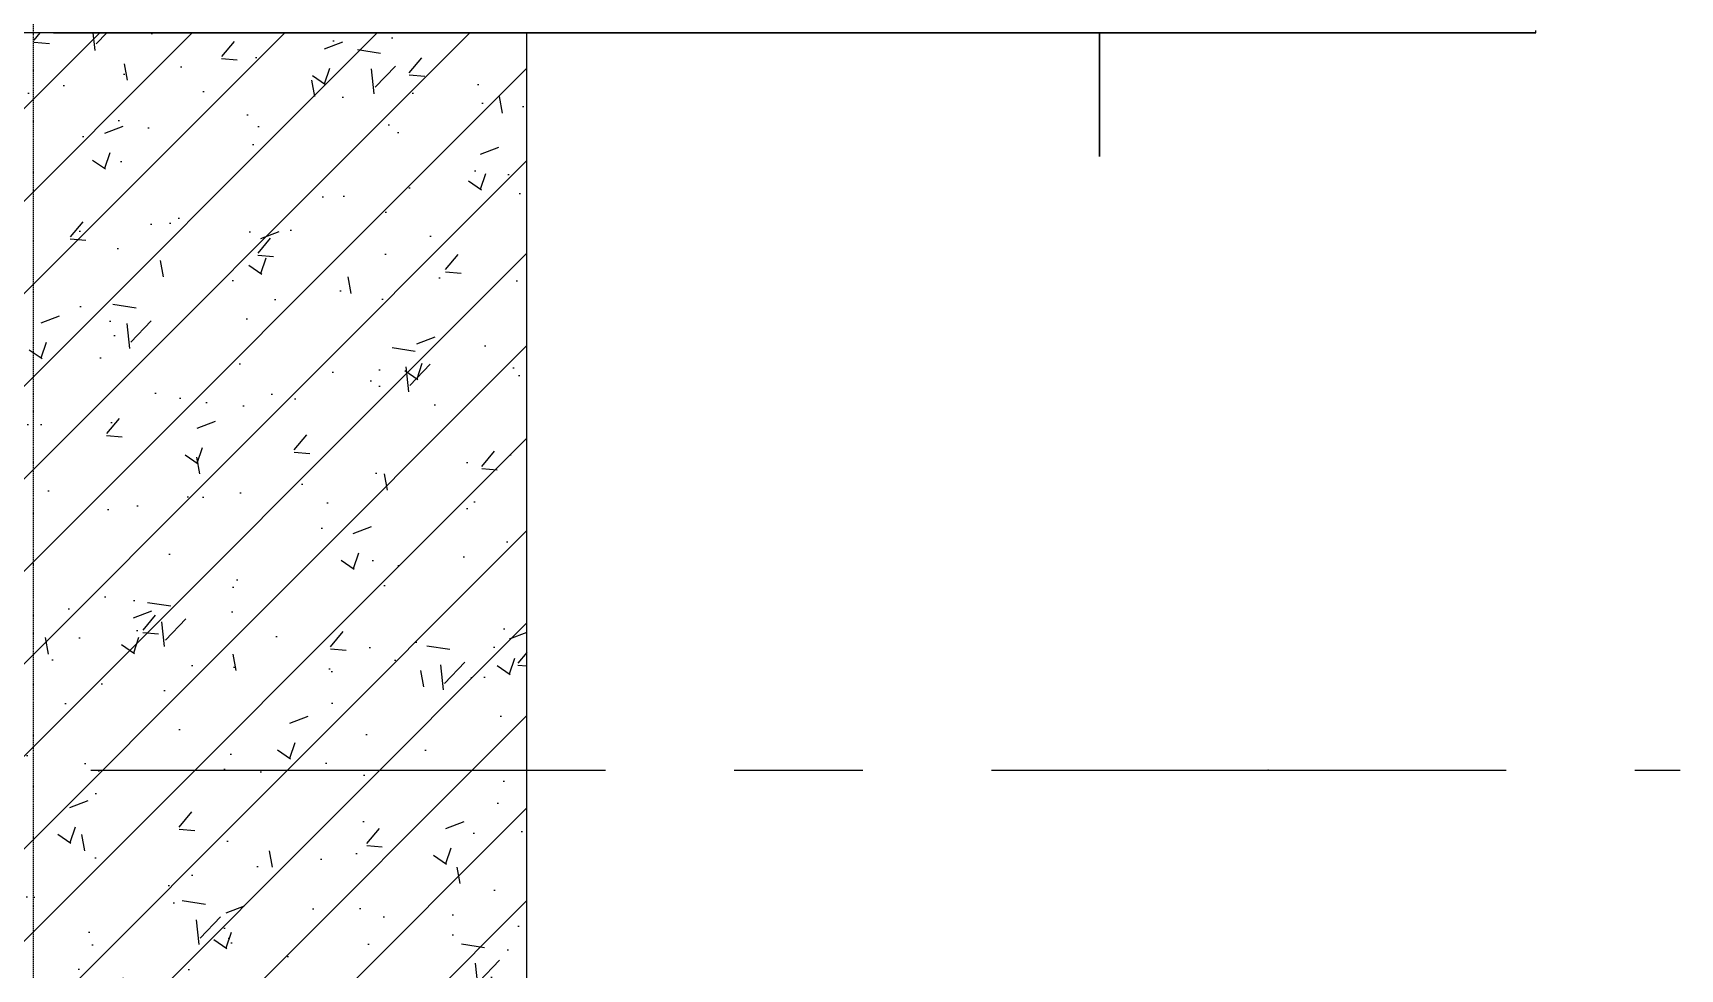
# Model space of a CAD drawing. Header units: millimetres. Extents: x -4391136 to -1798569, y -886572 to -291056.
# Drawn here: x -2355496 to -2351496, y -392813 to -390540 of the extents above; entities that cross this region are included whole.
import ezdxf

# ---------------------------------------------------------------- set-up
doc = ezdxf.new("R2010")
doc.units = ezdxf.units.MM
doc.linetypes.add('HIDDEN2', pattern=[4.7625, 3.175, -1.5875])
doc.linetypes.add('TA_GL_005.00000', pattern=[13.75, 5, -1.25, 1.25, -1.25, 5])
for name, color, linetype in [('000 - 0_SYM_DWG_GRIDLINE_MAIN_COLOR_251', 7, 'Continuous'), ('000 - CONCRETE_COL_HATCH_', 7, 'Continuous'), ('000 - CONCRETE_EX_BUILDING_MAIN_COLOR_1', 7, 'Continuous'), ('000 - CONCRETE_PRECAST_MAIN_COLOR_1', 7, 'Continuous'), ('Xref-E1-E4$0$E4_Ent2-CRD$0$_Col', 7, 'Continuous')]:
    doc.layers.add(name, color=color, linetype=linetype)
doc.styles.add('TA', font='', dxfattribs={"height": 4.5})
doc.styles.get('TA').set_extended_font_data('Cordia New')

# ---------------------------------------------------------------- blocks, each defined once
blk = doc.blocks.new('*U2085')
at = {"layer": '000 - 0_SYM_DWG_GRIDLINE_MAIN_COLOR_251', "color": 7, "linetype": 'ByBlock', "ltscale": 5}
blk.add_line((20, 0), (-494.694, 0), dxfattribs=at)
at = {"layer": '000 - 0_SYM_DWG_GRIDLINE_MAIN_COLOR_251', "color": 7}
blk.add_point((-474.694, 0), dxfattribs=at)
at = {"color": 7, "style": 'TA', "flags": 1}
blk.add_attdef('LOCATION', (6, -6), '', height=4.5, rotation=270, dxfattribs=at)
blk = doc.blocks.new('W-1-PP17-ENT2_REV00_20260527-170750_ELEVATION_4_DIMS')
at = {"layer": '000 - 0_SYM_DWG_GRIDLINE_MAIN_COLOR_251', "color": 7, "linetype": 'TA_GL_005.00000', "xscale": 50, "yscale": 50, "zscale": 50, "rotation": 180}
blk.add_blockref('*U2085', (-1000, 103500), dxfattribs=at)
blk = doc.blocks.new('W-1-PP17-ENT2_REV00_20260527-170750_ELEVATION_4_ST')
at = {"layer": 'Defpoints', "color": 7}
for points in [[(20934.5, 105290), (16434.5, 105290), (16434.5, 102290)], [(20934.5, 102290), (20934.5, 105290)]]:
    blk.add_lwpolyline(points, dxfattribs=at)
at = {"layer": 'Xref-E1-E4$0$E4_Ent2-CRD$0$_Col', "color": 7, "linetype": 'HIDDEN2', "lineweight": -3}
blk.add_lwpolyline([(19235, 100790), (19235, 114090), (19735, 114090), (19735, 100790)], dxfattribs=at)
blk = doc.blocks.new('LGF_DL_SAA_LowPower_DL1a - LGF_DL_SAA_LowPower_DL1a-13759355-ENTRANCE 2 - ENLARGE ELEVATION 4')
at = {"layer": '000 - CONCRETE_EX_BUILDING_MAIN_COLOR_1', "color": 7}
blk.add_line((518973.9, 105290), (518973.9, 105290), dxfattribs=at)
blk.add_line((518973.9, 105290), (518973.9, 105290), dxfattribs=at)
blk.add_line((518973.9, 105290), (518973.9, 105290), dxfattribs=at)
blk.add_line((518973.9, 105290), (518973.9, 105290), dxfattribs=at)
blk = doc.blocks.new('System Panel - DPA-AR_Metal Ceiling Rectangular Panel-28760989-ENTRANCE 2 - ENLARGE ELEVATION 4')
at = {"layer": '000 - CONCRETE_EX_BUILDING_MAIN_COLOR_1', "color": 7}
for p, q in [((519733.9, 105290), (517333.9, 105290)), ((517333.9, 105290), (519733.9, 105290))]:
    blk.add_line(p, q, dxfattribs=at)
blk = doc.blocks.new('System Panel - DPA-AR_Metal Ceiling Rectangular Panel-23531884-ENTRANCE 2 - ENLARGE ELEVATION 4')
at = {"layer": '000 - CONCRETE_EX_BUILDING_MAIN_COLOR_1', "color": 7}
for p, q in [((519733.9, 105290), (517333.9, 105290)), ((517333.9, 105290), (519733.9, 105290))]:
    blk.add_line(p, q, dxfattribs=at)
blk = doc.blocks.new('System Panel - DPA-AR_Metal Ceiling Rectangular Panel-28760781-ENTRANCE 2 - ENLARGE ELEVATION 4')
at = {"layer": '000 - CONCRETE_EX_BUILDING_MAIN_COLOR_1', "color": 7}
for p, q in [((519733.9, 105290), (518973.9, 105290)), ((518973.9, 105290), (519733.9, 105290))]:
    blk.add_line(p, q, dxfattribs=at)
blk = doc.blocks.new('System Panel - DPA-AR_Metal Ceiling Rectangular Panel-28760768-ENTRANCE 2 - ENLARGE ELEVATION 4')
at = {"layer": '000 - CONCRETE_EX_BUILDING_MAIN_COLOR_1', "color": 7}
for p, q in [((519733.9, 105290), (518973.9, 105290)), ((518973.9, 105290), (519733.9, 105290))]:
    blk.add_line(p, q, dxfattribs=at)
blk = doc.blocks.new('System Panel - DPA-AR_Metal Ceiling Rectangular Panel-V107-ENTRANCE 2 - ENLARGE ELEVATION 4')
at = {"layer": '000 - CONCRETE_EX_BUILDING_MAIN_COLOR_1', "color": 7}
for p, q in [((519733.9, 105290), (518973.9, 105290)), ((518973.9, 105290), (519733.9, 105290))]:
    blk.add_line(p, q, dxfattribs=at)
blk = doc.blocks.new('System Panel - DPA-AR_Metal Ceiling Rectangular Panel-28760774-ENTRANCE 2 - ENLARGE ELEVATION 4')
at = {"layer": '000 - CONCRETE_EX_BUILDING_MAIN_COLOR_1', "color": 7}
for p, q in [((519733.9, 105290), (518973.9, 105290)), ((518973.9, 105290), (519733.9, 105290))]:
    blk.add_line(p, q, dxfattribs=at)
blk = doc.blocks.new('System Panel - Solid Entrance-23782432-ENTRANCE 2 - ENLARGE ELEVATION 4')
at = {"layer": '000 - CONCRETE_EX_BUILDING_MAIN_COLOR_1', "color": 7}
for p, q in [((519733.9, 105290), (518741.5, 105290)), ((518741.5, 105290), (519733.9, 105290))]:
    blk.add_line(p, q, dxfattribs=at)
blk = doc.blocks.new('System Panel - Solid Entrance-28760971-ENTRANCE 2 - ENLARGE ELEVATION 4')
at = {"layer": '000 - CONCRETE_EX_BUILDING_MAIN_COLOR_1', "color": 7}
for p, q in [((517484.5, 105290), (516433.9, 105290)), ((516433.9, 105290), (517484.5, 105290))]:
    blk.add_line(p, q, dxfattribs=at)
blk = doc.blocks.new('System Panel - DPA-AR_Metal Ceiling Rectangular Panel-28760986-ENTRANCE 2 - ENLARGE ELEVATION 4')
at = {"layer": '000 - CONCRETE_EX_BUILDING_MAIN_COLOR_1', "color": 7}
for p, q in [((516734.5, 105290), (516433.9, 105290)), ((516433.9, 105290), (516734.5, 105290))]:
    blk.add_line(p, q, dxfattribs=at)
blk = doc.blocks.new('System Panel - DPA-AR_Metal Ceiling Rectangular Panel-28760817-ENTRANCE 2 - ENLARGE ELEVATION 4')
at = {"layer": '000 - CONCRETE_EX_BUILDING_MAIN_COLOR_1', "color": 7}
for p, q in [((516734.5, 105290), (516433.9, 105290)), ((516433.9, 105290), (516734.5, 105290))]:
    blk.add_line(p, q, dxfattribs=at)
blk = doc.blocks.new('System Panel - Solid Entrance-28760812-ENTRANCE 2 - ENLARGE ELEVATION 4')
at = {"layer": '000 - CONCRETE_EX_BUILDING_MAIN_COLOR_1', "color": 7}
for p, q in [((519733.9, 105290), (516433.9, 105290)), ((516433.9, 105290), (519733.9, 105290))]:
    blk.add_line(p, q, dxfattribs=at)
blk = doc.blocks.new('System Panel - Solid Entrance-28760801-ENTRANCE 2 - ENLARGE ELEVATION 4')
at = {"layer": '000 - CONCRETE_EX_BUILDING_MAIN_COLOR_1', "color": 7}
for p, q in [((519733.9, 105290), (518973.9, 105290)), ((518973.9, 105290), (519733.9, 105290))]:
    blk.add_line(p, q, dxfattribs=at)
blk = doc.blocks.new('System Panel - Solid Entrance-28760788-ENTRANCE 2 - ENLARGE ELEVATION 4')
at = {"layer": '000 - CONCRETE_EX_BUILDING_MAIN_COLOR_1', "color": 7}
for p, q in [((519733.9, 105290), (518973.9, 105290)), ((518973.9, 105290), (519733.9, 105290))]:
    blk.add_line(p, q, dxfattribs=at)
blk = doc.blocks.new('System Panel - DPA-AR_Metal Ceiling Rectangular Panel-28760820-ENTRANCE 2 - ENLARGE ELEVATION 4')
at = {"layer": '000 - CONCRETE_EX_BUILDING_MAIN_COLOR_1', "color": 7}
for p, q in [((517333.9, 105290), (516734.5, 105290)), ((516734.5, 105290), (517333.9, 105290))]:
    blk.add_line(p, q, dxfattribs=at)
blk = doc.blocks.new('System Panel - DPA-AR_Metal Ceiling Rectangular Panel-28760990-ENTRANCE 2 - ENLARGE ELEVATION 4')
at = {"layer": '000 - CONCRETE_EX_BUILDING_MAIN_COLOR_1', "color": 7}
for p, q in [((517333.9, 105290), (516734.5, 105290)), ((516734.5, 105290), (517333.9, 105290))]:
    blk.add_line(p, q, dxfattribs=at)
blk = doc.blocks.new('W-1-PP17-ENT2_REV00_20260527-170750_ELEVATION_4_EX')
at = {"layer": '000 - CONCRETE_EX_BUILDING_MAIN_COLOR_1', "color": 7}
for p, q in [((23084.5, 105290), (10434.5, 105290)), ((23384.5, 105290), (10434.5, 105290)), ((22325, 104990), (22325, 105290)), ((22325, 105290), (22325, 104990)), ((22325, 104990), (22325, 105290)), ((22325, 105290), (23084.5, 105290)), ((22325, 105290), (23384.5, 105290)), ((23084.5, 105290), (23384.5, 105290)), ((23384.5, 105290), (23084.5, 105290)), ((23384.5, 105290), (23384.5, 105296))]:
    blk.add_line(p, q, dxfattribs=at)
for name, p in [('System Panel - Solid Entrance-28760971-ENTRANCE 2 - ENLARGE ELEVATION 4', (-496648.9, 0)), ('System Panel - DPA-AR_Metal Ceiling Rectangular Panel-28760986-ENTRANCE 2 - ENLARGE ELEVATION 4', (-496648.9, 0)), ('System Panel - DPA-AR_Metal Ceiling Rectangular Panel-28760817-ENTRANCE 2 - ENLARGE ELEVATION 4', (-496648.9, 0)), ('System Panel - DPA-AR_Metal Ceiling Rectangular Panel-28760817-ENTRANCE 2 - ENLARGE ELEVATION 4', (-496648.9, 0)), ('System Panel - Solid Entrance-28760971-ENTRANCE 2 - ENLARGE ELEVATION 4', (-496648.9, 0)), ('System Panel - Solid Entrance-28760812-ENTRANCE 2 - ENLARGE ELEVATION 4', (-496648.9, 0)), ('System Panel - DPA-AR_Metal Ceiling Rectangular Panel-28760820-ENTRANCE 2 - ENLARGE ELEVATION 4', (-496648.9, 0)), ('System Panel - DPA-AR_Metal Ceiling Rectangular Panel-28760820-ENTRANCE 2 - ENLARGE ELEVATION 4', (-496648.9, 0)), ('System Panel - DPA-AR_Metal Ceiling Rectangular Panel-28760990-ENTRANCE 2 - ENLARGE ELEVATION 4', (-496648.9, 0)), ('LGF_DL_SAA_LowPower_DL1a - LGF_DL_SAA_LowPower_DL1a-13759355-ENTRANCE 2 - ENLARGE ELEVATION 4', (-498348.9, 0)), ('LGF_DL_SAA_LowPower_DL1a - LGF_DL_SAA_LowPower_DL1a-13759355-ENTRANCE 2 - ENLARGE ELEVATION 4', (-498348.9, 0)), ('LGF_DL_SAA_LowPower_DL1a - LGF_DL_SAA_LowPower_DL1a-13759355-ENTRANCE 2 - ENLARGE ELEVATION 4', (-498348.9, 0)), ('System Panel - DPA-AR_Metal Ceiling Rectangular Panel-28760989-ENTRANCE 2 - ENLARGE ELEVATION 4', (-496648.9, 0)), ('System Panel - DPA-AR_Metal Ceiling Rectangular Panel-23531884-ENTRANCE 2 - ENLARGE ELEVATION 4', (-496648.9, 0)), ('System Panel - DPA-AR_Metal Ceiling Rectangular Panel-23531884-ENTRANCE 2 - ENLARGE ELEVATION 4', (-496648.9, 0)), ('System Panel - Solid Entrance-23782432-ENTRANCE 2 - ENLARGE ELEVATION 4', (-496648.9, 0)), ('System Panel - Solid Entrance-23782432-ENTRANCE 2 - ENLARGE ELEVATION 4', (-496648.9, 0)), ('LGF_DL_SAA_LowPower_DL1a - LGF_DL_SAA_LowPower_DL1a-13759355-ENTRANCE 2 - ENLARGE ELEVATION 4', (-496648.9, 0)), ('LGF_DL_SAA_LowPower_DL1a - LGF_DL_SAA_LowPower_DL1a-13759355-ENTRANCE 2 - ENLARGE ELEVATION 4', (-496648.9, 0)), ('LGF_DL_SAA_LowPower_DL1a - LGF_DL_SAA_LowPower_DL1a-13759355-ENTRANCE 2 - ENLARGE ELEVATION 4', (-496648.9, 0)), ('System Panel - DPA-AR_Metal Ceiling Rectangular Panel-28760781-ENTRANCE 2 - ENLARGE ELEVATION 4', (-496648.9, 0)), ('System Panel - DPA-AR_Metal Ceiling Rectangular Panel-28760768-ENTRANCE 2 - ENLARGE ELEVATION 4', (-496648.9, 0)), ('System Panel - DPA-AR_Metal Ceiling Rectangular Panel-V107-ENTRANCE 2 - ENLARGE ELEVATION 4', (-496648.9, 0)), ('System Panel - DPA-AR_Metal Ceiling Rectangular Panel-28760774-ENTRANCE 2 - ENLARGE ELEVATION 4', (-496648.9, 0)), ('System Panel - Solid Entrance-28760801-ENTRANCE 2 - ENLARGE ELEVATION 4', (-496648.9, 0)), ('System Panel - Solid Entrance-28760788-ENTRANCE 2 - ENLARGE ELEVATION 4', (-496648.9, 0)), ('System Panel - Solid Entrance-28760788-ENTRANCE 2 - ENLARGE ELEVATION 4', (-496648.9, 0))]:
    blk.add_blockref(name, p, dxfattribs=at)
blk = doc.blocks.new('W-1-PP17-ENT2_REV00_20260527-170750_ELEVATION_4_PRECAST')
at = {"layer": '000 - CONCRETE_COL_HATCH_'}
h = blk.add_hatch(dxfattribs=at)
h.set_pattern_fill('ANSI31')
h.set_pattern_definition([(45, (-116385128.08, -24397981.89), (-112.25320151, 112.25320151), [])])
h.paths.add_polyline_path([(22104.5, 3000), (20604.5, 3000), (20604.5, 0), (22104.5, 0)])
h = blk.add_hatch(dxfattribs=at)
h.set_pattern_fill('AR-CONC', scale=0.05)
h.set_pattern_definition([(50, (-116385128.08, -24397981.9), (455.4616725, -39.8477138), [47.625, -523.875]), (355, (-116385128.1, -24397981.9), (-88.1085536, 477.6421131), [38.1, -419.1014604]), (100.4514447, (-116385090.12, -24397985.2), (367.3531177, 437.7943798), [40.475022, -445.2256115]), (46.1842, (-116385128.1, -24397854.9), (677.6976022, -105.1058198), [71.4375, -785.8125]), (96.6355576, (-116385071.6, -24397863.65), (593.510335, 618.5653115), [60.712558, -667.8390204]), (351.1841512, (-116385128.1, -24397854.9), (593.510335, 618.5653115), [57.1499177, -628.64933]), (21, (-116385064.58, -24397886.64), (379.0359782, -255.6629955), [47.625, -523.875]), (326, (-116385064.6, -24397886.64), (154.5050709, 460.4699153), [38.1, -419.1]), (71.451445, (-116385033, -24397907.94), (533.5410482, 204.8069222), [40.475022, -445.224844]), (37.5, (-116385128.08, -24397981.89), (7.72150813, 211.38759718), [0, -414.02, 0, -425.45, 0, -420.6875]), (7.5, (-116385128.08, -24397981.89), (167.04915628, 250.45143705), [0, -242.57, 0, -404.495, 0, -160.3375]), (327.5, (-116385269.68, -24397981.89), (338.97648792, -14.32185998), [0, -158.75, 0, -495.3, 0, -657.225]), (317.5, (-116385333.18, -24397981.9), (370.3229535, 63.5662276), [0, -206.375, 0, -328.93, 0, -466.725])])
h.paths.add_polyline_path([(22104.5, 3000), (20604.5, 3000), (20604.5, 0), (22104.5, 0)])
at = {"layer": '000 - CONCRETE_PRECAST_MAIN_COLOR_1', "color": 7}
blk.add_lwpolyline([(22104.5, 3000), (20604.5, 3000), (20604.5, 0), (22104.5, 0)], close=True, dxfattribs=at)

msp = doc.modelspace()

# ---------------------------------------------------------------- block references
at = {"color": 7}
msp.add_blockref('W-1-PP17-ENT2_REV00_20260527-170750_ELEVATION_4_PRECAST', (-2376400.6, -393540.4), dxfattribs=at)

# ---------------------------------------------------------------- next in the draw order: block references
msp.add_blockref('W-1-PP17-ENT2_REV00_20260527-170750_ELEVATION_4_ST', (-2375230.6, -495830.4), dxfattribs=at)

# ---------------------------------------------------------------- next in the draw order: block references
msp.add_blockref('W-1-PP17-ENT2_REV00_20260527-170750_ELEVATION_4_EX', (-2375230.6, -495830.4), dxfattribs=at)

# ---------------------------------------------------------------- next in the draw order: block references
msp.add_blockref('W-1-PP17-ENT2_REV00_20260527-170750_ELEVATION_4_DIMS', (-2375230.6, -495830.4), dxfattribs=at)

doc.saveas('drawing.dxf')
